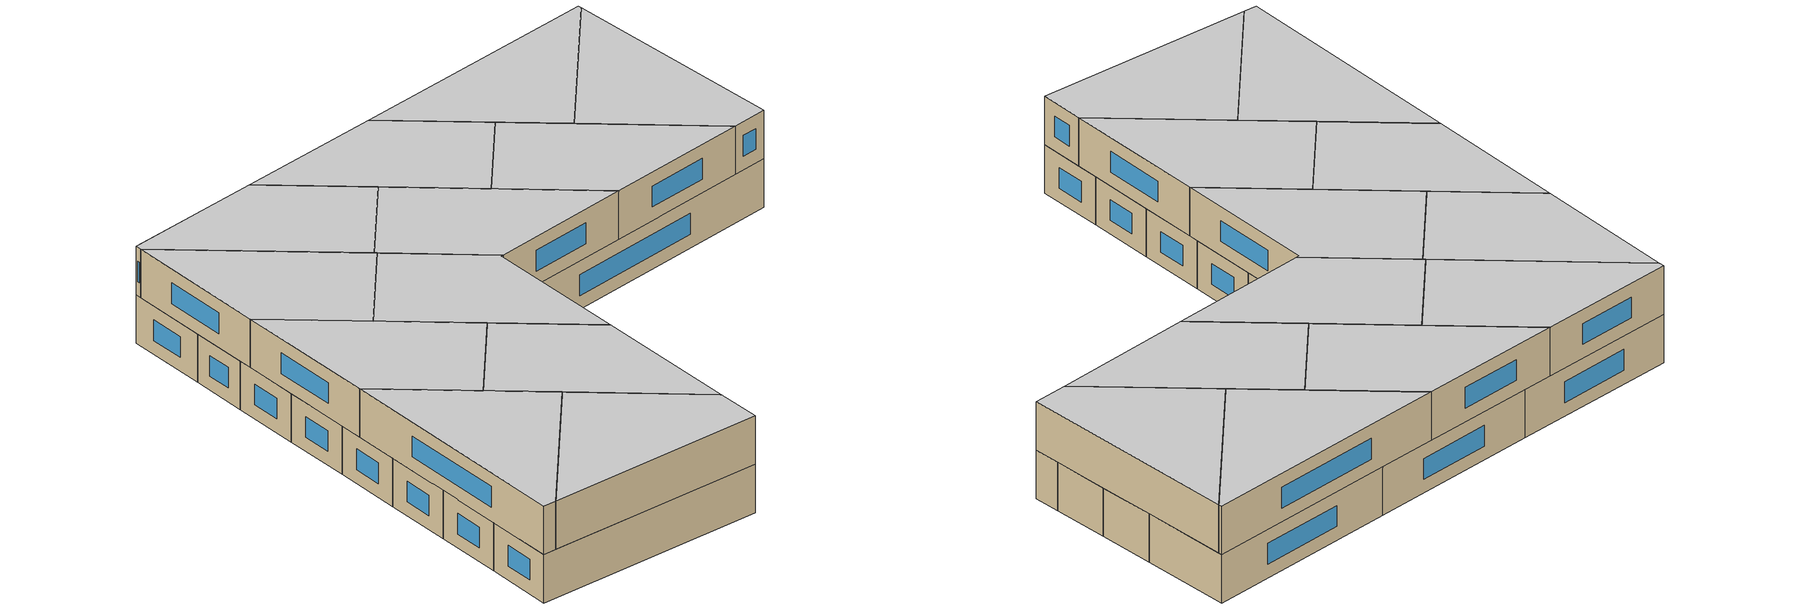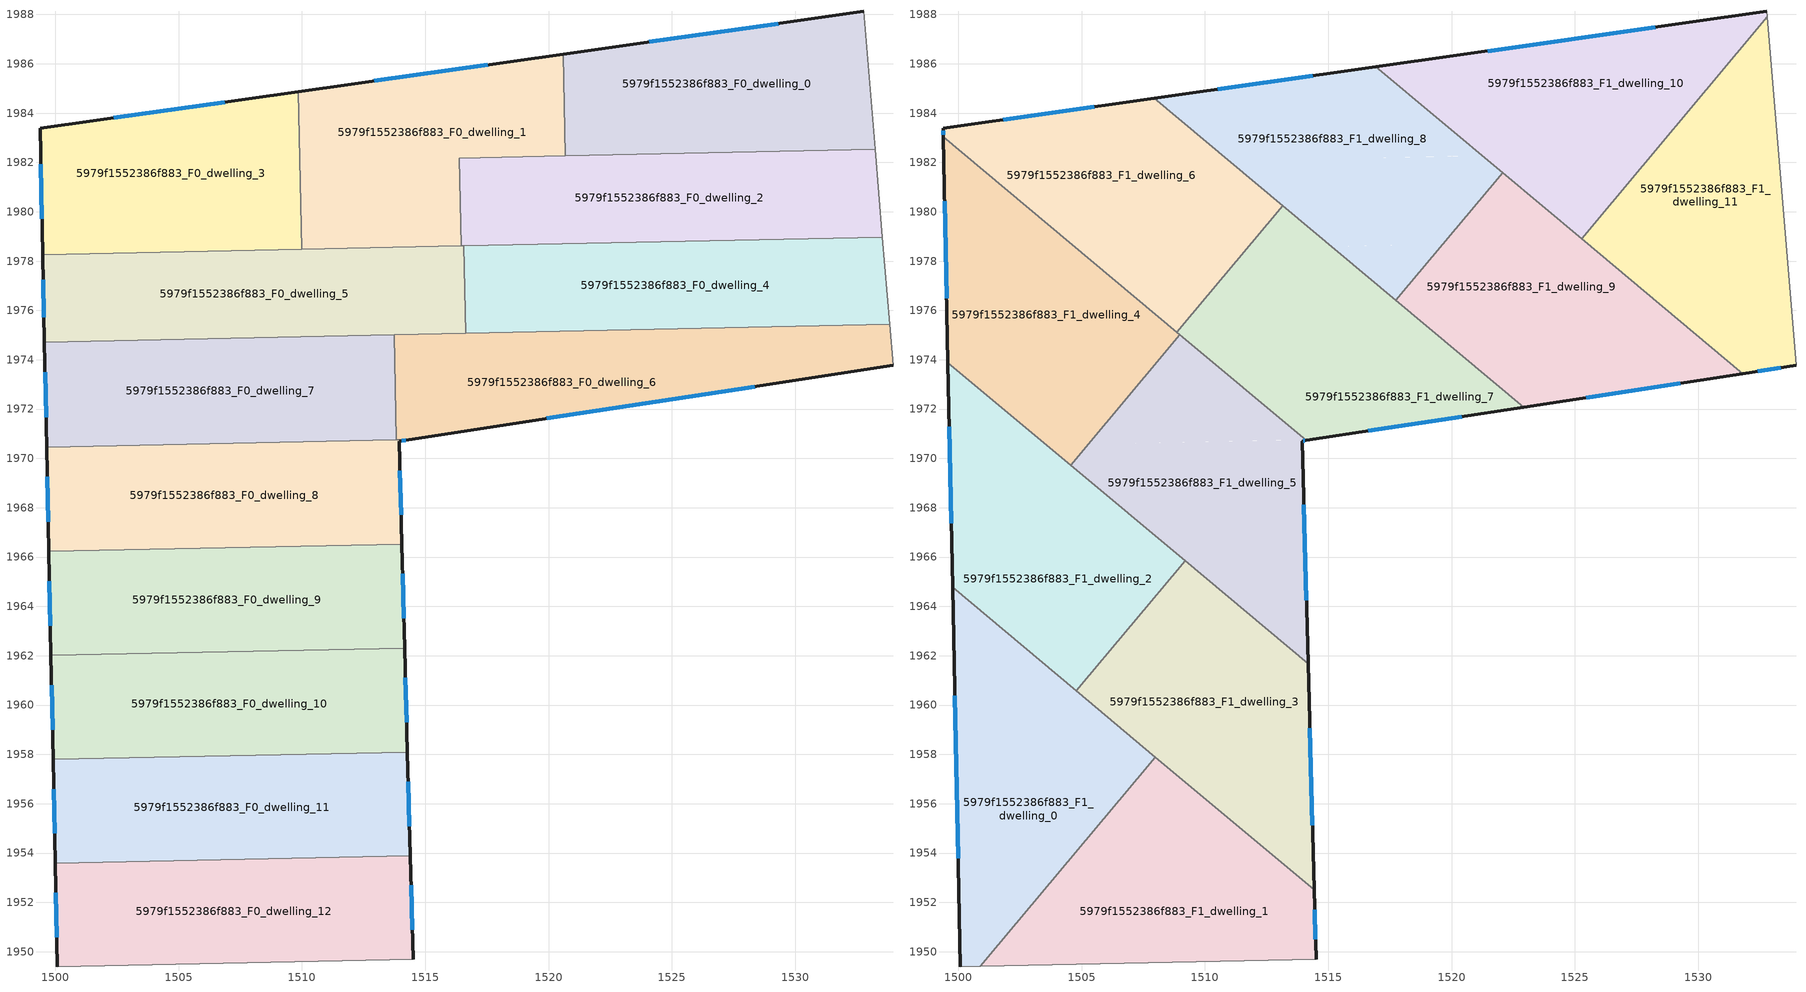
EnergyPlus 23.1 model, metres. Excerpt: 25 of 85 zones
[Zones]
5979f1552386f883_F0_dwelling_0
 floor ground (EU_floor_Construction): 1532.79,1988.12 1533.25,1982.53 1520.68,1982.26 1520.59,1986.39 z0
 wall outside (EU_wall_Construction): 1532.79,1988.12 1520.59,1986.39 z0:3
 wall to 5979f1552386f883_F0_dwelling_1 (EU_wall_Construction): 1520.59,1986.39 1520.68,1982.26 z0:3
 wall adiabatic (EU_wall_Construction): 1533.25,1982.53 1532.79,1988.12 z0:3
 wall to 5979f1552386f883_F0_dwelling_2 (EU_wall_Construction): 1520.68,1982.26 1533.25,1982.53 z0:3
 window (EU_Window_Construction): 1529.3,1987.63 1524.08,1986.89 z0.86:2.14
5979f1552386f883_F0_dwelling_1
 floor ground (EU_floor_Construction): 1520.59,1986.39 1520.68,1982.26 1516.38,1982.18 1516.46,1978.61 1509.99,1978.48 1509.86,1984.87 z0
 wall outside (EU_wall_Construction): 1520.59,1986.39 1509.86,1984.87 z0:3
 wall to 5979f1552386f883_F0_dwelling_2 (EU_wall_Construction): 1516.46,1978.61 1516.38,1982.18 1520.68,1982.26 z0:3
 wall to 5979f1552386f883_F0_dwelling_3 (EU_wall_Construction): 1509.86,1984.87 1509.99,1978.48 z0:3
 wall to 5979f1552386f883_F0_dwelling_5 (EU_wall_Construction): 1509.99,1978.48 1516.46,1978.61 z0:3
 window (EU_Window_Construction): 1517.53,1985.96 1512.93,1985.3 z0.86:2.14
5979f1552386f883_F0_dwelling_10
 floor ground (EU_floor_Construction): 1514.16,1962.31 1514.28,1958.1 1499.91,1957.8 1499.83,1962.01 z0
 wall outside (EU_wall_Construction): 1514.28,1958.1 1514.16,1962.31 / 1499.83,1962.01 1499.91,1957.8 z0:3
 wall to 5979f1552386f883_F0_dwelling_9 (EU_wall_Construction): 1514.16,1962.31 1499.83,1962.01 z0:3
 wall to 5979f1552386f883_F0_dwelling_11 (EU_wall_Construction): 1499.91,1957.8 1514.28,1958.1 z0:3
 window (EU_Window_Construction): 1514.25,1959.3 1514.2,1961.1 / 1499.85,1960.81 1499.89,1959 z0.86:2.14
5979f1552386f883_F0_dwelling_11
 floor ground (EU_floor_Construction): 1514.28,1958.1 1514.39,1953.89 1500,1953.59 1499.91,1957.8 z0
 wall outside (EU_wall_Construction): 1514.39,1953.89 1514.28,1958.1 / 1499.91,1957.8 1500,1953.59 z0:3
 wall to 5979f1552386f883_F0_dwelling_12 (EU_wall_Construction): 1500,1953.59 1514.39,1953.89 z0:3
 window (EU_Window_Construction): 1514.36,1955.09 1514.31,1956.9 / 1499.94,1956.6 1499.97,1954.79 z0.86:2.14
5979f1552386f883_F0_dwelling_12
 floor ground (EU_floor_Construction): 1514.39,1953.89 1514.5,1949.7 1500.09,1949.4 1500,1953.59 z0
 wall outside (EU_wall_Construction): 1514.5,1949.7 1514.39,1953.89 / 1500,1953.59 1500.09,1949.4 z0:3
 wall adiabatic (EU_wall_Construction): 1500.09,1949.4 1514.5,1949.7 z0:3
 window (EU_Window_Construction): 1514.47,1950.9 1514.42,1952.69 / 1500.02,1952.39 1500.06,1950.6 z0.86:2.14
5979f1552386f883_F0_dwelling_2
 floor ground (EU_floor_Construction): 1533.25,1982.53 1533.54,1978.97 1516.46,1978.61 1516.38,1982.18 z0
 wall adiabatic (EU_wall_Construction): 1533.54,1978.97 1533.25,1982.53 z0:3
 wall to 5979f1552386f883_F0_dwelling_4 (EU_wall_Construction): 1516.57,1978.62 1533.54,1978.97 z0:3
 wall to 5979f1552386f883_F0_dwelling_5 (EU_wall_Construction): 1516.46,1978.61 1516.57,1978.62 z0:3
5979f1552386f883_F0_dwelling_3
 floor ground (EU_floor_Construction): 1509.86,1984.87 1509.99,1978.48 1499.49,1978.26 1499.38,1983.38 z0
 wall outside (EU_wall_Construction): 1509.86,1984.87 1499.38,1983.38 1499.49,1978.26 z0:3
 wall to 5979f1552386f883_F0_dwelling_5 (EU_wall_Construction): 1499.49,1978.26 1509.99,1978.48 z0:3
 window (EU_Window_Construction): 1506.86,1984.44 1502.37,1983.81 / 1499.41,1981.92 1499.46,1979.72 z0.86:2.14
5979f1552386f883_F0_dwelling_4
 floor ground (EU_floor_Construction): 1533.54,1978.97 1533.83,1975.43 1516.64,1975.08 1516.57,1978.62 z0
 wall to 5979f1552386f883_F0_dwelling_5 (EU_wall_Construction): 1516.57,1978.62 1516.64,1975.08 z0:3
 wall adiabatic (EU_wall_Construction): 1533.83,1975.43 1533.54,1978.97 z0:3
 wall to 5979f1552386f883_F0_dwelling_6 (EU_wall_Construction): 1516.64,1975.08 1533.83,1975.43 z0:3
 ceiling adiabatic (EU_roof_Construction): 1533.83,1975.43 1533.54,1978.97 1525.39,1978.8 1529.52,1975.34 z3
5979f1552386f883_F0_dwelling_5
 floor ground (EU_floor_Construction): 1516.57,1978.62 1516.64,1975.08 1499.56,1974.72 1499.49,1978.26 z0
 wall outside (EU_wall_Construction): 1499.49,1978.26 1499.56,1974.72 z0:3
 wall to 5979f1552386f883_F0_dwelling_7 (EU_wall_Construction): 1499.56,1974.72 1513.73,1975.02 z0:3
 wall to 5979f1552386f883_F0_dwelling_6 (EU_wall_Construction): 1513.74,1975.01 1516.64,1975.08 z0:3
 window (EU_Window_Construction): 1499.51,1977.25 1499.54,1975.73 z0.86:2.14
5979f1552386f883_F0_dwelling_6
 floor ground (EU_floor_Construction): 1533.83,1975.43 1533.96,1973.77 1514.32,1970.76 1513.82,1970.75 1513.73,1975.01 z0
 wall outside (EU_wall_Construction): 1514.32,1970.76 1533.96,1973.77 z0:3
 wall to 5979f1552386f883_F0_dwelling_7 (EU_wall_Construction): 1513.73,1975.01 1513.82,1970.75 z0:3
 wall adiabatic (EU_wall_Construction): 1533.96,1973.77 1533.83,1975.43 z0:3
 wall to 5979f1552386f883_F0_dwelling_8 (EU_wall_Construction): 1513.82,1970.75 1514.32,1970.76 z0:3
 window (EU_Window_Construction): 1519.94,1971.62 1528.35,1972.91 z0.86:2.14
5979f1552386f883_F0_dwelling_7
 floor ground (EU_floor_Construction): 1513.73,1975.01 1513.82,1970.75 1499.65,1970.46 1499.56,1974.72 z0
 wall outside (EU_wall_Construction): 1499.56,1974.72 1499.65,1970.46 z0:3
 wall to 5979f1552386f883_F0_dwelling_8 (EU_wall_Construction): 1499.65,1970.46 1513.82,1970.75 z0:3
 window (EU_Window_Construction): 1499.59,1973.5 1499.62,1971.67 z0.86:2.14
5979f1552386f883_F0_dwelling_8
 floor ground (EU_floor_Construction): 1514.32,1970.76 1513.94,1970.7 1514.05,1966.53 1499.74,1966.23 1499.65,1970.46 z0
 wall outside (EU_wall_Construction): 1499.65,1970.46 1499.74,1966.23 / 1514.05,1966.53 1513.94,1970.7 1514.32,1970.76 z0:3
 wall to 5979f1552386f883_F0_dwelling_9 (EU_wall_Construction): 1499.74,1966.23 1514.05,1966.53 z0:3
 window (EU_Window_Construction): 1499.67,1969.25 1499.71,1967.44 / 1514.05,1970.72 1514.21,1970.74 / 1514.02,1967.72 1513.97,1969.51 z0.86:2.14
5979f1552386f883_F0_dwelling_9
 floor ground (EU_floor_Construction): 1514.05,1966.53 1514.16,1962.31 1499.83,1962.01 1499.74,1966.23 z0
 wall outside (EU_wall_Construction): 1514.16,1962.31 1514.05,1966.53 / 1499.74,1966.23 1499.83,1962.01 z0:3
 window (EU_Window_Construction): 1514.13,1963.51 1514.08,1965.32 / 1499.76,1965.02 1499.8,1963.22 z0.86:2.14
5979f1552386f883_F1_dwelling_0
 floor to 5979f1552386f883_F0_dwelling_11 (EU_floor_Construction): 1507.99,1957.89 1504.47,1953.69 1500,1953.59 1499.91,1957.8 1507.91,1957.96 z3
 floor to 5979f1552386f883_F0_dwelling_12 (EU_floor_Construction): 1504.47,1953.69 1500.9,1949.41 1500.09,1949.4 1500,1953.59 z3
 floor to 5979f1552386f883_F0_dwelling_10 (EU_floor_Construction): 1507.91,1957.96 1499.91,1957.8 1499.83,1962.01 1502.99,1962.08 z3
 floor to 5979f1552386f883_F0_dwelling_9 (EU_floor_Construction): 1502.99,1962.08 1499.83,1962.01 1499.77,1964.77 z3
 wall outside (EU_wall_Construction): 1499.77,1964.77 1500.09,1949.4 z3:6
 wall to 5979f1552386f883_F1_dwelling_1 (EU_wall_Construction): 1500.9,1949.41 1507.99,1957.89 z3:6
 wall adiabatic (EU_wall_Construction): 1500.09,1949.4 1500.9,1949.41 z3:6
 wall to 5979f1552386f883_F1_dwelling_2 (EU_wall_Construction): 1504.79,1960.58 1499.77,1964.77 z3:6
 wall to 5979f1552386f883_F1_dwelling_3 (EU_wall_Construction): 1507.99,1957.89 1504.79,1960.58 z3:6
 window (EU_Window_Construction): 1499.86,1960.38 1500,1953.79 z3.86:5.14
 ceiling to 5979f1552386f883_F2_dwelling_0 (EU_floor_Construction): 1500.9,1949.41 1507.99,1957.89 1499.77,1964.77 1500.09,1949.4 z6
5979f1552386f883_F1_dwelling_1
 floor to 5979f1552386f883_F0_dwelling_12 (EU_floor_Construction): 1514.43,1952.51 1514.5,1949.7 1500.9,1949.41 1504.47,1953.69 1512.81,1953.86 z3
 floor to 5979f1552386f883_F0_dwelling_11 (EU_floor_Construction): 1512.81,1953.86 1504.47,1953.69 1507.99,1957.89 z3
 wall outside (EU_wall_Construction): 1514.5,1949.7 1514.43,1952.51 z3:6
 wall adiabatic (EU_wall_Construction): 1500.9,1949.41 1514.5,1949.7 z3:6
 wall to 5979f1552386f883_F1_dwelling_3 (EU_wall_Construction): 1514.43,1952.51 1507.99,1957.89 z3:6
 window (EU_Window_Construction): 1514.48,1950.5 1514.45,1951.71 z3.86:5.14
 ceiling to 5979f1552386f883_F2_dwelling_1 (EU_floor_Construction): 1514.5,1949.7 1514.43,1952.51 1507.99,1957.89 1500.9,1949.41 z6
5979f1552386f883_F1_dwelling_10
 floor to 5979f1552386f883_F0_dwelling_0 (EU_floor_Construction): 1532.79,1988.12 1532.8,1987.91 1528.21,1982.42 1521.23,1982.28 1520.67,1982.75 1520.59,1986.39 z3
 floor to 5979f1552386f883_F0_dwelling_2 (EU_floor_Construction): 1528.21,1982.42 1525.27,1978.9 1521.23,1982.28 z3
 floor to 5979f1552386f883_F0_dwelling_1 (EU_floor_Construction): 1520.59,1986.39 1520.67,1982.75 1516.93,1985.87 z3
 wall outside (EU_wall_Construction): 1532.79,1988.12 1516.93,1985.87 z3:6
 wall to 5979f1552386f883_F1_dwelling_11 (EU_wall_Construction): 1525.27,1978.9 1532.8,1987.91 z3:6
 wall adiabatic (EU_wall_Construction): 1532.8,1987.91 1532.79,1988.12 z3:6
 wall to 5979f1552386f883_F1_dwelling_8 (EU_wall_Construction): 1516.93,1985.87 1522.06,1981.58 z3:6
 wall to 5979f1552386f883_F1_dwelling_9 (EU_wall_Construction): 1522.06,1981.58 1525.27,1978.9 z3:6
 window (EU_Window_Construction): 1528.26,1987.48 1521.46,1986.52 z3.86:5.14
 ceiling to 5979f1552386f883_F2_dwelling_10 (EU_floor_Construction): 1525.27,1978.9 1532.8,1987.91 1532.79,1988.12 1516.93,1985.87 z6
5979f1552386f883_F1_dwelling_11
 floor to 5979f1552386f883_F0_dwelling_2 (EU_floor_Construction): 1533.25,1982.53 1533.54,1978.97 1525.39,1978.8 1525.27,1978.9 1528.21,1982.42 z3
 floor to 5979f1552386f883_F0_dwelling_0 (EU_floor_Construction): 1532.8,1987.91 1533.25,1982.53 1528.21,1982.42 z3
 floor to 5979f1552386f883_F0_dwelling_6 (EU_floor_Construction): 1533.83,1975.43 1533.96,1973.77 1531.8,1973.44 1529.52,1975.34 z3
 floor adiabatic (EU_floor_Construction): 1533.54,1978.97 1533.83,1975.43 1529.52,1975.34 1525.39,1978.8 z3
 wall outside (EU_wall_Construction): 1531.8,1973.44 1533.96,1973.77 z3:6
 wall adiabatic (EU_wall_Construction): 1533.96,1973.77 1532.8,1987.91 z3:6
 wall to 5979f1552386f883_F1_dwelling_9 (EU_wall_Construction): 1525.27,1978.9 1531.8,1973.44 z3:6
 window (EU_Window_Construction): 1532.42,1973.53 1533.35,1973.67 z3.86:5.14
 ceiling to 5979f1552386f883_F2_dwelling_11 (EU_floor_Construction): 1533.96,1973.77 1532.8,1987.91 1525.27,1978.9 1531.8,1973.44 z6
5979f1552386f883_F1_dwelling_2
 floor to 5979f1552386f883_F0_dwelling_9 (EU_floor_Construction): 1509.19,1965.84 1506.09,1962.14 1502.99,1962.08 1499.77,1964.77 1499.74,1966.23 1508.51,1966.41 z3
 floor to 5979f1552386f883_F0_dwelling_8 (EU_floor_Construction): 1508.51,1966.41 1499.74,1966.23 1499.65,1970.46 1503.58,1970.54 z3
 floor to 5979f1552386f883_F0_dwelling_10 (EU_floor_Construction): 1506.09,1962.14 1504.79,1960.58 1502.99,1962.08 z3
 floor to 5979f1552386f883_F0_dwelling_7 (EU_floor_Construction): 1503.58,1970.54 1499.65,1970.46 1499.58,1973.89 z3
 wall outside (EU_wall_Construction): 1499.58,1973.89 1499.77,1964.77 z3:6
 wall to 5979f1552386f883_F1_dwelling_3 (EU_wall_Construction): 1504.78,1960.58 1509.19,1965.84 z3:6
 wall to 5979f1552386f883_F1_dwelling_4 (EU_wall_Construction): 1504.56,1969.72 1499.58,1973.89 z3:6
 wall to 5979f1552386f883_F1_dwelling_5 (EU_wall_Construction): 1509.19,1965.85 1504.56,1969.72 z3:6
 window (EU_Window_Construction): 1499.63,1971.28 1499.71,1967.38 z3.86:5.14
 ceiling to 5979f1552386f883_F2_dwelling_2 (EU_floor_Construction): 1504.78,1960.58 1509.19,1965.84 1499.58,1973.89 1499.77,1964.77 z6
5979f1552386f883_F1_dwelling_3
 floor to 5979f1552386f883_F0_dwelling_10 (EU_floor_Construction): 1514.18,1961.67 1514.28,1958.1 1507.91,1957.96 1504.78,1960.58 1506.09,1962.14 1513.44,1962.29 z3
 floor to 5979f1552386f883_F0_dwelling_12 (EU_floor_Construction): 1514.39,1953.89 1514.43,1952.51 1512.81,1953.86 z3
 floor to 5979f1552386f883_F0_dwelling_9 (EU_floor_Construction): 1513.44,1962.29 1506.09,1962.14 1509.19,1965.84 z3
 floor to 5979f1552386f883_F0_dwelling_11 (EU_floor_Construction): 1514.28,1958.1 1514.39,1953.89 1512.81,1953.86 1507.91,1957.96 z3
 wall outside (EU_wall_Construction): 1514.43,1952.51 1514.18,1961.67 z3:6
 wall to 5979f1552386f883_F1_dwelling_5 (EU_wall_Construction): 1514.18,1961.67 1509.19,1965.84 z3:6
 window (EU_Window_Construction): 1514.36,1955.13 1514.25,1959.05 z3.86:5.14
 ceiling to 5979f1552386f883_F2_dwelling_3 (EU_floor_Construction): 1514.43,1952.51 1514.18,1961.67 1509.19,1965.84 1504.78,1960.58 z6
5979f1552386f883_F1_dwelling_4
 floor to 5979f1552386f883_F0_dwelling_5 (EU_floor_Construction): 1508.98,1975.01 1508.9,1974.91 1499.56,1974.72 1499.49,1978.26 1504.96,1978.37 z3
 floor to 5979f1552386f883_F0_dwelling_7 (EU_floor_Construction): 1508.9,1974.91 1505.27,1970.57 1503.58,1970.54 1499.58,1973.89 1499.56,1974.72 z3
 floor to 5979f1552386f883_F0_dwelling_3 (EU_floor_Construction): 1504.96,1978.37 1499.49,1978.26 1499.39,1983.03 z3
 floor to 5979f1552386f883_F0_dwelling_8 (EU_floor_Construction): 1505.27,1970.57 1504.56,1969.72 1503.58,1970.54 z3
 wall outside (EU_wall_Construction): 1499.39,1983.03 1499.58,1973.89 z3:6
 wall to 5979f1552386f883_F1_dwelling_5 (EU_wall_Construction): 1504.56,1969.72 1508.98,1975.01 z3:6
 wall to 5979f1552386f883_F1_dwelling_6 (EU_wall_Construction): 1508.86,1975.11 1499.39,1983.03 z3:6
 wall to 5979f1552386f883_F1_dwelling_7 (EU_wall_Construction): 1508.98,1975.01 1508.86,1975.11 z3:6
 window (EU_Window_Construction): 1499.44,1980.42 1499.52,1976.5 z3.86:5.14
 ceiling to 5979f1552386f883_F2_dwelling_4 (EU_floor_Construction): 1504.56,1969.72 1508.98,1975.01 1499.39,1983.03 1499.58,1973.89 z6
5979f1552386f883_F1_dwelling_5
 floor to 5979f1552386f883_F0_dwelling_8 (EU_floor_Construction): 1514.1,1970.73 1513.94,1970.7 1514.05,1966.53 1508.51,1966.41 1504.56,1969.72 1505.27,1970.57 1514.07,1970.76 z3
 floor to 5979f1552386f883_F0_dwelling_9 (EU_floor_Construction): 1514.05,1966.53 1514.16,1962.31 1513.44,1962.29 1508.51,1966.41 z3
 floor to 5979f1552386f883_F0_dwelling_6 (EU_floor_Construction): 1514.07,1970.76 1513.82,1970.75 1513.82,1970.96 z3
 floor to 5979f1552386f883_F0_dwelling_7 (EU_floor_Construction): 1513.82,1970.96 1513.82,1970.75 1505.27,1970.57 1508.9,1974.91 1509.09,1974.92 z3
 floor to 5979f1552386f883_F0_dwelling_10 (EU_floor_Construction): 1514.16,1962.31 1514.18,1961.67 1513.44,1962.29 z3
 wall outside (EU_wall_Construction): 1514.18,1961.67 1513.94,1970.7 1514.1,1970.73 z3:6
 wall to 5979f1552386f883_F1_dwelling_7 (EU_wall_Construction): 1514.1,1970.73 1508.98,1975.01 z3:6
 window (EU_Window_Construction): 1513.99,1970.71 1514.06,1970.72 / 1514.11,1964.25 1514.01,1968.12 z3.86:5.14
 ceiling to 5979f1552386f883_F2_dwelling_5 (EU_floor_Construction): 1514.18,1961.67 1513.94,1970.7 1514.1,1970.73 1508.98,1975.01 1504.56,1969.72 z6
5979f1552386f883_F1_dwelling_6
 floor to 5979f1552386f883_F0_dwelling_3 (EU_floor_Construction): 1509.9,1982.97 1509.99,1978.48 1504.96,1978.37 1499.39,1983.03 1499.38,1983.38 1507.96,1984.6 z3
 floor to 5979f1552386f883_F0_dwelling_1 (EU_floor_Construction): 1513.15,1980.25 1511.7,1978.51 1509.99,1978.48 1509.9,1982.97 z3
 floor to 5979f1552386f883_F0_dwelling_5 (EU_floor_Construction): 1511.7,1978.51 1508.86,1975.11 1504.96,1978.37 z3
 wall outside (EU_wall_Construction): 1507.96,1984.6 1499.38,1983.38 1499.39,1983.03 z3:6
 wall to 5979f1552386f883_F1_dwelling_7 (EU_wall_Construction): 1508.86,1975.11 1513.16,1980.25 z3:6
 wall to 5979f1552386f883_F1_dwelling_8 (EU_wall_Construction): 1513.16,1980.25 1507.96,1984.6 z3:6
 window (EU_Window_Construction): 1499.38,1983.28 1499.39,1983.13 / 1505.51,1984.25 1501.83,1983.73 z3.86:5.14
 ceiling to 5979f1552386f883_F2_dwelling_6 (EU_floor_Construction): 1508.86,1975.11 1513.16,1980.25 1507.96,1984.6 1499.38,1983.38 1499.39,1983.03 z6
5979f1552386f883_F1_dwelling_7
 floor to 5979f1552386f883_F0_dwelling_6 (EU_floor_Construction): 1522.92,1972.08 1514.32,1970.76 1514.07,1970.76 1513.82,1970.96 1513.73,1975.01 1519.27,1975.13 z3
 floor to 5979f1552386f883_F0_dwelling_5 (EU_floor_Construction): 1516.59,1977.37 1516.64,1975.08 1509.09,1974.92 1508.86,1975.11 1511.7,1978.51 1515.14,1978.59 z3
 floor to 5979f1552386f883_F0_dwelling_1 (EU_floor_Construction): 1515.14,1978.59 1511.7,1978.51 1513.15,1980.25 z3
 floor to 5979f1552386f883_F0_dwelling_4 (EU_floor_Construction): 1519.27,1975.13 1516.64,1975.08 1516.59,1977.37 z3
 floor to 5979f1552386f883_F0_dwelling_7 (EU_floor_Construction): 1513.73,1975.01 1513.82,1970.96 1509.09,1974.92 z3
 wall outside (EU_wall_Construction): 1514.1,1970.73 1522.92,1972.08 z3:6
 wall to 5979f1552386f883_F1_dwelling_9 (EU_wall_Construction): 1522.92,1972.08 1517.74,1976.41 z3:6
 wall to 5979f1552386f883_F1_dwelling_8 (EU_wall_Construction): 1517.74,1976.41 1513.15,1980.25 z3:6
 window (EU_Window_Construction): 1516.62,1971.11 1520.4,1971.69 z3.86:5.14
 ceiling to 5979f1552386f883_F2_dwelling_7 (EU_floor_Construction): 1522.92,1972.08 1513.16,1980.25 1508.86,1975.11 1514.1,1970.73 z6
5979f1552386f883_F1_dwelling_8
 floor to 5979f1552386f883_F0_dwelling_1 (EU_floor_Construction): 1520.67,1982.75 1520.68,1982.26 1516.38,1982.18 1516.46,1978.61 1515.14,1978.59 1509.9,1982.97 1509.86,1984.87 1516.93,1985.87 z3
 floor to 5979f1552386f883_F0_dwelling_0 (EU_floor_Construction): 1521.23,1982.28 1520.68,1982.26 1520.67,1982.75 z3
 floor to 5979f1552386f883_F0_dwelling_2 (EU_floor_Construction): 1522.06,1981.58 1519.64,1978.68 1516.46,1978.61 1516.38,1982.18 1521.23,1982.28 z3
 floor to 5979f1552386f883_F0_dwelling_4 (EU_floor_Construction): 1519.64,1978.68 1517.74,1976.41 1516.59,1977.37 1516.57,1978.62 z3
 floor to 5979f1552386f883_F0_dwelling_5 (EU_floor_Construction): 1516.57,1978.62 1516.59,1977.37 1515.14,1978.59 z3
 floor to 5979f1552386f883_F0_dwelling_3 (EU_floor_Construction): 1509.86,1984.87 1509.9,1982.97 1507.96,1984.6 z3
 wall outside (EU_wall_Construction): 1516.93,1985.87 1507.96,1984.6 z3:6
 wall to 5979f1552386f883_F1_dwelling_9 (EU_wall_Construction): 1517.74,1976.41 1522.07,1981.58 z3:6
 window (EU_Window_Construction): 1514.37,1985.51 1510.52,1984.96 z3.86:5.14
 ceiling to 5979f1552386f883_F2_dwelling_8 (EU_floor_Construction): 1517.74,1976.41 1522.07,1981.58 1516.93,1985.87 1507.96,1984.6 z6
5979f1552386f883_F1_dwelling_9
 floor to 5979f1552386f883_F0_dwelling_4 (EU_floor_Construction): 1529.52,1975.34 1519.27,1975.13 1517.74,1976.41 1519.64,1978.68 1525.39,1978.8 z3
 floor to 5979f1552386f883_F0_dwelling_6 (EU_floor_Construction): 1531.8,1973.44 1522.92,1972.08 1519.27,1975.13 1529.52,1975.34 z3
 floor to 5979f1552386f883_F0_dwelling_2 (EU_floor_Construction): 1525.39,1978.8 1519.64,1978.68 1522.06,1981.58 z3
 wall outside (EU_wall_Construction): 1522.92,1972.08 1531.8,1973.44 z3:6
 window (EU_Window_Construction): 1525.46,1972.47 1529.26,1973.05 z3.86:5.14
 ceiling to 5979f1552386f883_F2_dwelling_9 (EU_floor_Construction): 1531.8,1973.44 1522.07,1981.58 1517.74,1976.41 1522.92,1972.08 z6
[Building]
EU S2 Campaign: North Axis=0; Terrain=City; Solar Distribution=FullExterior
[Site:Location]
Helsinki-Vantaa.AP: Latitude=60.317; Longitude=24.963; Time Zone=2; Elevation=54.6
[SizingPeriod:WeatherFileDays]
AnnualSizingPeriod: Begin Month=1; Begin Day of Month=1; End Month=12; End Day of Month=31; Day of Week for Start Day=Monday; Use Weather File Daylight Saving Period=No; Use Weather File Rain and Snow Indicators=No
[MATERIAL]
EU_InternalMass_Material: Roughness=MediumRough; Thickness=0.1; Conductivity=1; Density=1800; Specific Heat=900; Thermal Absorptance=0.9; Solar Absorptance=0.7; Visible Absorptance=0.7
[MATERIAL:NOMASS] Roughness=MediumRough; Thermal Absorptance=0.9; Solar Absorptance=0.7; Visible Absorptance=0.7
Name | Thermal Resistance
EU_wall_NoMass | 1.10183
EU_roof_NoMass; EU_floor_NoMass | 1.70606
[WINDOWMATERIAL:SIMPLEGLAZINGSYSTEM]
EU_Window_SimpleGlazing: UFactor=3.11035; Solar Heat Gain Coefficient=0.8; Visible Transmittance=0.8
[CONSTRUCTION]
EU_wall_Construction: EU_wall_NoMass
EU_roof_Construction: EU_roof_NoMass
EU_floor_Construction: EU_floor_NoMass
EU_Window_Construction: EU_Window_SimpleGlazing
EU_InternalMass_Construction: EU_InternalMass_Material
[ZONE] Type=1; Multiplier=1; Ceiling Height=autocalculate; Floor Area=autocalculate; Part of Total Floor Area=Yes
Name | Volume
5979f1552386f883_F0_dwelling_0; 5979f1552386f883_F0_dwelling_8 | 181.452
5979f1552386f883_F1_dwelling_0; 5979f1552386f883_F1_dwelling_10 | 196.559
5979f1552386f883_F0_dwelling_1 | 181.434
5979f1552386f883_F1_dwelling_1 | 196.585
5979f1552386f883_F0_dwelling_10 | 181.433
5979f1552386f883_F0_dwelling_11 | 181.454
5979f1552386f883_F1_dwelling_11 | 196.534
5979f1552386f883_F0_dwelling_12 | 181.451
5979f1552386f883_F0_dwelling_2 | 181.419
5979f1552386f883_F1_dwelling_2 | 196.565
5979f1552386f883_F0_dwelling_3 | 181.436
5979f1552386f883_F1_dwelling_3; 5979f1552386f883_F1_dwelling_9 | 196.572
5979f1552386f883_F0_dwelling_4 | 181.456
5979f1552386f883_F1_dwelling_4 | 196.539
5979f1552386f883_F0_dwelling_5 | 181.463
5979f1552386f883_F1_dwelling_5 | 196.563
5979f1552386f883_F0_dwelling_6 | 181.448
5979f1552386f883_F1_dwelling_6 | 196.592
5979f1552386f883_F0_dwelling_7 | 181.405
5979f1552386f883_F1_dwelling_7; 5979f1552386f883_F1_dwelling_8 | 196.581
5979f1552386f883_F0_dwelling_9 | 181.426
[INTERNALMASS] Construction=EU_InternalMass_Construction
Name | Zone or ZoneList | Surface Area
5979f1552386f883_F0_dwelling_0_EU_InternalMass | 5979f1552386f883_F0_dwelling_0 | 60.4845
5979f1552386f883_F0_dwelling_1_EU_InternalMass | 5979f1552386f883_F0_dwelling_1 | 60.478
5979f1552386f883_F0_dwelling_2_EU_InternalMass | 5979f1552386f883_F0_dwelling_2 | 60.4724
5979f1552386f883_F0_dwelling_3_EU_InternalMass | 5979f1552386f883_F0_dwelling_3 | 60.4784
5979f1552386f883_F0_dwelling_4_EU_InternalMass | 5979f1552386f883_F0_dwelling_4 | 60.4847
5979f1552386f883_F0_dwelling_5_EU_InternalMass | 5979f1552386f883_F0_dwelling_5 | 60.4886
5979f1552386f883_F0_dwelling_6_EU_InternalMass | 5979f1552386f883_F0_dwelling_6 | 60.4836
5979f1552386f883_F0_dwelling_7_EU_InternalMass | 5979f1552386f883_F0_dwelling_7 | 60.468
5979f1552386f883_F0_dwelling_8_EU_InternalMass | 5979f1552386f883_F0_dwelling_8 | 60.4841
5979f1552386f883_F0_dwelling_9_EU_InternalMass | 5979f1552386f883_F0_dwelling_9 | 60.4757
5979f1552386f883_F0_dwelling_10_EU_InternalMass | 5979f1552386f883_F0_dwelling_10 | 60.4775
5979f1552386f883_F0_dwelling_11_EU_InternalMass | 5979f1552386f883_F0_dwelling_11 | 60.4845
5979f1552386f883_F0_dwelling_12_EU_InternalMass | 5979f1552386f883_F0_dwelling_12 | 60.4836
5979f1552386f883_F1_dwelling_0_EU_InternalMass | 5979f1552386f883_F1_dwelling_0 | 65.52
5979f1552386f883_F1_dwelling_1_EU_InternalMass | 5979f1552386f883_F1_dwelling_1 | 65.5283
5979f1552386f883_F1_dwelling_2_EU_InternalMass | 5979f1552386f883_F1_dwelling_2 | 65.5216
5979f1552386f883_F1_dwelling_3_EU_InternalMass | 5979f1552386f883_F1_dwelling_3 | 65.5238
5979f1552386f883_F1_dwelling_4_EU_InternalMass | 5979f1552386f883_F1_dwelling_4 | 65.5132
5979f1552386f883_F1_dwelling_5_EU_InternalMass | 5979f1552386f883_F1_dwelling_5 | 65.5209
5979f1552386f883_F1_dwelling_6_EU_InternalMass | 5979f1552386f883_F1_dwelling_6 | 65.5305
5979f1552386f883_F1_dwelling_7_EU_InternalMass | 5979f1552386f883_F1_dwelling_7 | 65.5269
5979f1552386f883_F1_dwelling_8_EU_InternalMass | 5979f1552386f883_F1_dwelling_8 | 65.527
5979f1552386f883_F1_dwelling_9_EU_InternalMass | 5979f1552386f883_F1_dwelling_9 | 65.524
5979f1552386f883_F1_dwelling_10_EU_InternalMass | 5979f1552386f883_F1_dwelling_10 | 65.5197
5979f1552386f883_F1_dwelling_11_EU_InternalMass | 5979f1552386f883_F1_dwelling_11 | 65.5115
[OTHEREQUIPMENT] Fuel Type=Electricity; Design Level Calculation Method=Watts/Area; Power per Zone Floor Area=1; Fraction Latent=0; Fraction Radiant=0; Fraction Lost=0; Carbon Dioxide Generation Rate=0; EndUse Subcategory=EU_Step8_InternalGains
Name | Zone or ZoneList or Space or SpaceList | Schedule
EU_Step8_InternalGain_5979f1552386f883_F0_dwelling_0_f000 | 5979f1552386f883_F0_dwelling_0 | EU_Step8_GainSchedule_5979f1552386f883_F0_dwelling_0_f000
EU_Step8_InternalGain_5979f1552386f883_F0_dwelling_1_f000 | 5979f1552386f883_F0_dwelling_1 | EU_Step8_GainSchedule_5979f1552386f883_F0_dwelling_1_f000
EU_Step8_InternalGain_5979f1552386f883_F0_dwelling_2_f000 | 5979f1552386f883_F0_dwelling_2 | EU_Step8_GainSchedule_5979f1552386f883_F0_dwelling_2_f000
EU_Step8_InternalGain_5979f1552386f883_F0_dwelling_3_f000 | 5979f1552386f883_F0_dwelling_3 | EU_Step8_GainSchedule_5979f1552386f883_F0_dwelling_3_f000
EU_Step8_InternalGain_5979f1552386f883_F0_dwelling_4_f000 | 5979f1552386f883_F0_dwelling_4 | EU_Step8_GainSchedule_5979f1552386f883_F0_dwelling_4_f000
EU_Step8_InternalGain_5979f1552386f883_F0_dwelling_5_f000 | 5979f1552386f883_F0_dwelling_5 | EU_Step8_GainSchedule_5979f1552386f883_F0_dwelling_5_f000
EU_Step8_InternalGain_5979f1552386f883_F0_dwelling_6_f000 | 5979f1552386f883_F0_dwelling_6 | EU_Step8_GainSchedule_5979f1552386f883_F0_dwelling_6_f000
EU_Step8_InternalGain_5979f1552386f883_F0_dwelling_7_f000 | 5979f1552386f883_F0_dwelling_7 | EU_Step8_GainSchedule_5979f1552386f883_F0_dwelling_7_f000
EU_Step8_InternalGain_5979f1552386f883_F0_dwelling_8_f000 | 5979f1552386f883_F0_dwelling_8 | EU_Step8_GainSchedule_5979f1552386f883_F0_dwelling_8_f000
EU_Step8_InternalGain_5979f1552386f883_F0_dwelling_9_f000 | 5979f1552386f883_F0_dwelling_9 | EU_Step8_GainSchedule_5979f1552386f883_F0_dwelling_9_f000
EU_Step8_InternalGain_5979f1552386f883_F0_dwelling_10_f000 | 5979f1552386f883_F0_dwelling_10 | EU_Step8_GainSchedule_5979f1552386f883_F0_dwelling_10_f000
EU_Step8_InternalGain_5979f1552386f883_F0_dwelling_11_f000 | 5979f1552386f883_F0_dwelling_11 | EU_Step8_GainSchedule_5979f1552386f883_F0_dwelling_11_f000
EU_Step8_InternalGain_5979f1552386f883_F0_dwelling_12_f000 | 5979f1552386f883_F0_dwelling_12 | EU_Step8_GainSchedule_5979f1552386f883_F0_dwelling_12_f000
EU_Step8_InternalGain_5979f1552386f883_F1_dwelling_0_f000 | 5979f1552386f883_F1_dwelling_0 | EU_Step8_GainSchedule_5979f1552386f883_F1_dwelling_0_f000
EU_Step8_InternalGain_5979f1552386f883_F1_dwelling_1_f000 | 5979f1552386f883_F1_dwelling_1 | EU_Step8_GainSchedule_5979f1552386f883_F1_dwelling_1_f000
EU_Step8_InternalGain_5979f1552386f883_F1_dwelling_2_f000 | 5979f1552386f883_F1_dwelling_2 | EU_Step8_GainSchedule_5979f1552386f883_F1_dwelling_2_f000
EU_Step8_InternalGain_5979f1552386f883_F1_dwelling_3_f000 | 5979f1552386f883_F1_dwelling_3 | EU_Step8_GainSchedule_5979f1552386f883_F1_dwelling_3_f000
EU_Step8_InternalGain_5979f1552386f883_F1_dwelling_4_f000 | 5979f1552386f883_F1_dwelling_4 | EU_Step8_GainSchedule_5979f1552386f883_F1_dwelling_4_f000
EU_Step8_InternalGain_5979f1552386f883_F1_dwelling_5_f000 | 5979f1552386f883_F1_dwelling_5 | EU_Step8_GainSchedule_5979f1552386f883_F1_dwelling_5_f000
EU_Step8_InternalGain_5979f1552386f883_F1_dwelling_6_f000 | 5979f1552386f883_F1_dwelling_6 | EU_Step8_GainSchedule_5979f1552386f883_F1_dwelling_6_f000
EU_Step8_InternalGain_5979f1552386f883_F1_dwelling_7_f000 | 5979f1552386f883_F1_dwelling_7 | EU_Step8_GainSchedule_5979f1552386f883_F1_dwelling_7_f000
EU_Step8_InternalGain_5979f1552386f883_F1_dwelling_8_f000 | 5979f1552386f883_F1_dwelling_8 | EU_Step8_GainSchedule_5979f1552386f883_F1_dwelling_8_f000
EU_Step8_InternalGain_5979f1552386f883_F1_dwelling_9_f000 | 5979f1552386f883_F1_dwelling_9 | EU_Step8_GainSchedule_5979f1552386f883_F1_dwelling_9_f000
EU_Step8_InternalGain_5979f1552386f883_F1_dwelling_10_f000 | 5979f1552386f883_F1_dwelling_10 | EU_Step8_GainSchedule_5979f1552386f883_F1_dwelling_10_f000
EU_Step8_InternalGain_5979f1552386f883_F1_dwelling_11_f000 | 5979f1552386f883_F1_dwelling_11 | EU_Step8_GainSchedule_5979f1552386f883_F1_dwelling_11_f000
[ZONEVENTILATION:DESIGNFLOWRATE] Schedule=EU_AlwaysOn; Design Flow Rate Calculation Method=AirChanges/Hour; Air Changes per Hour=0.756316; Ventilation Type=Natural; Fan Pressure Rise=0; Fan Total Efficiency=1; Constant Term Coefficient=1; Temperature Term Coefficient=0; Velocity Term Coefficient=0; Velocity Squared Term Coefficient=0; Minimum Indoor Temperature=-100; Maximum Indoor Temperature=100; Delta Temperature=-100; Minimum Outdoor Temperature=-100; Maximum Outdoor Temperature=100; Maximum Wind Speed=40
Name | Zone or ZoneList or Space or SpaceList
EU_ConstantAir_5979f1552386f883_F0_dwelling_0 | 5979f1552386f883_F0_dwelling_0
EU_ConstantAir_5979f1552386f883_F0_dwelling_1 | 5979f1552386f883_F0_dwelling_1
EU_ConstantAir_5979f1552386f883_F0_dwelling_2 | 5979f1552386f883_F0_dwelling_2
EU_ConstantAir_5979f1552386f883_F0_dwelling_3 | 5979f1552386f883_F0_dwelling_3
EU_ConstantAir_5979f1552386f883_F0_dwelling_4 | 5979f1552386f883_F0_dwelling_4
EU_ConstantAir_5979f1552386f883_F0_dwelling_5 | 5979f1552386f883_F0_dwelling_5
EU_ConstantAir_5979f1552386f883_F0_dwelling_6 | 5979f1552386f883_F0_dwelling_6
EU_ConstantAir_5979f1552386f883_F0_dwelling_7 | 5979f1552386f883_F0_dwelling_7
EU_ConstantAir_5979f1552386f883_F0_dwelling_8 | 5979f1552386f883_F0_dwelling_8
EU_ConstantAir_5979f1552386f883_F0_dwelling_9 | 5979f1552386f883_F0_dwelling_9
EU_ConstantAir_5979f1552386f883_F0_dwelling_10 | 5979f1552386f883_F0_dwelling_10
EU_ConstantAir_5979f1552386f883_F0_dwelling_11 | 5979f1552386f883_F0_dwelling_11
EU_ConstantAir_5979f1552386f883_F0_dwelling_12 | 5979f1552386f883_F0_dwelling_12
EU_ConstantAir_5979f1552386f883_F1_dwelling_0 | 5979f1552386f883_F1_dwelling_0
EU_ConstantAir_5979f1552386f883_F1_dwelling_1 | 5979f1552386f883_F1_dwelling_1
EU_ConstantAir_5979f1552386f883_F1_dwelling_2 | 5979f1552386f883_F1_dwelling_2
EU_ConstantAir_5979f1552386f883_F1_dwelling_3 | 5979f1552386f883_F1_dwelling_3
EU_ConstantAir_5979f1552386f883_F1_dwelling_4 | 5979f1552386f883_F1_dwelling_4
EU_ConstantAir_5979f1552386f883_F1_dwelling_5 | 5979f1552386f883_F1_dwelling_5
EU_ConstantAir_5979f1552386f883_F1_dwelling_6 | 5979f1552386f883_F1_dwelling_6
EU_ConstantAir_5979f1552386f883_F1_dwelling_7 | 5979f1552386f883_F1_dwelling_7
EU_ConstantAir_5979f1552386f883_F1_dwelling_8 | 5979f1552386f883_F1_dwelling_8
EU_ConstantAir_5979f1552386f883_F1_dwelling_9 | 5979f1552386f883_F1_dwelling_9
EU_ConstantAir_5979f1552386f883_F1_dwelling_10 | 5979f1552386f883_F1_dwelling_10
EU_ConstantAir_5979f1552386f883_F1_dwelling_11 | 5979f1552386f883_F1_dwelling_11
[HVACTEMPLATE:THERMOSTAT] Constant Heating Setpoint=20; Constant Cooling Setpoint=50
EU_HeatOnly_5979f1552386f883_F0_dwelling_0; EU_HeatOnly_5979f1552386f883_F0_dwelling_1; EU_HeatOnly_5979f1552386f883_F0_dwelling_2; EU_HeatOnly_5979f1552386f883_F0_dwelling_3; EU_HeatOnly_5979f1552386f883_F0_dwelling_4; EU_HeatOnly_5979f1552386f883_F0_dwelling_5; EU_HeatOnly_5979f1552386f883_F0_dwelling_6; EU_HeatOnly_5979f1552386f883_F0_dwelling_7; EU_HeatOnly_5979f1552386f883_F0_dwelling_8; EU_HeatOnly_5979f1552386f883_F0_dwelling_9; EU_HeatOnly_5979f1552386f883_F0_dwelling_10; EU_HeatOnly_5979f1552386f883_F0_dwelling_11; EU_HeatOnly_5979f1552386f883_F0_dwelling_12; EU_HeatOnly_5979f1552386f883_F1_dwelling_0; EU_HeatOnly_5979f1552386f883_F1_dwelling_1; EU_HeatOnly_5979f1552386f883_F1_dwelling_2; EU_HeatOnly_5979f1552386f883_F1_dwelling_3; EU_HeatOnly_5979f1552386f883_F1_dwelling_4; EU_HeatOnly_5979f1552386f883_F1_dwelling_5; EU_HeatOnly_5979f1552386f883_F1_dwelling_6; EU_HeatOnly_5979f1552386f883_F1_dwelling_7; EU_HeatOnly_5979f1552386f883_F1_dwelling_8; EU_HeatOnly_5979f1552386f883_F1_dwelling_9; EU_HeatOnly_5979f1552386f883_F1_dwelling_10; EU_HeatOnly_5979f1552386f883_F1_dwelling_11; EU_HeatOnly_5979f1552386f883_F2_dwelling_0; EU_HeatOnly_5979f1552386f883_F2_dwelling_1; EU_HeatOnly_5979f1552386f883_F2_dwelling_2; EU_HeatOnly_5979f1552386f883_F2_dwelling_3; EU_HeatOnly_5979f1552386f883_F2_dwelling_4; EU_HeatOnly_5979f1552386f883_F2_dwelling_5; EU_HeatOnly_5979f1552386f883_F2_dwelling_6; EU_HeatOnly_5979f1552386f883_F2_dwelling_7; EU_HeatOnly_5979f1552386f883_F2_dwelling_8; EU_HeatOnly_5979f1552386f883_F2_dwelling_9; EU_HeatOnly_5979f1552386f883_F2_dwelling_10; EU_HeatOnly_5979f1552386f883_F2_dwelling_11; EU_HeatOnly_5979f1552386f883_F3_dwelling_0; EU_HeatOnly_5979f1552386f883_F3_dwelling_1; EU_HeatOnly_5979f1552386f883_F3_dwelling_2; EU_HeatOnly_5979f1552386f883_F3_dwelling_3; EU_HeatOnly_5979f1552386f883_F3_dwelling_4; EU_HeatOnly_5979f1552386f883_F3_dwelling_5; EU_HeatOnly_5979f1552386f883_F3_dwelling_6; EU_HeatOnly_5979f1552386f883_F3_dwelling_7; EU_HeatOnly_5979f1552386f883_F3_dwelling_8; EU_HeatOnly_5979f1552386f883_F3_dwelling_9; EU_HeatOnly_5979f1552386f883_F3_dwelling_10; EU_HeatOnly_5979f1552386f883_F3_dwelling_11; EU_HeatOnly_5979f1552386f883_F4_dwelling_0; EU_HeatOnly_5979f1552386f883_F4_dwelling_1; EU_HeatOnly_5979f1552386f883_F4_dwelling_2; EU_HeatOnly_5979f1552386f883_F4_dwelling_3; EU_HeatOnly_5979f1552386f883_F4_dwelling_4; EU_HeatOnly_5979f1552386f883_F4_dwelling_5; EU_HeatOnly_5979f1552386f883_F4_dwelling_6; EU_HeatOnly_5979f1552386f883_F4_dwelling_7; EU_HeatOnly_5979f1552386f883_F4_dwelling_8; EU_HeatOnly_5979f1552386f883_F4_dwelling_9; EU_HeatOnly_5979f1552386f883_F4_dwelling_10; EU_HeatOnly_5979f1552386f883_F4_dwelling_11; EU_HeatOnly_5979f1552386f883_F5_dwelling_0; EU_HeatOnly_5979f1552386f883_F5_dwelling_1; EU_HeatOnly_5979f1552386f883_F5_dwelling_2; EU_HeatOnly_5979f1552386f883_F5_dwelling_3; EU_HeatOnly_5979f1552386f883_F5_dwelling_4; EU_HeatOnly_5979f1552386f883_F5_dwelling_5; EU_HeatOnly_5979f1552386f883_F5_dwelling_6; EU_HeatOnly_5979f1552386f883_F5_dwelling_7; EU_HeatOnly_5979f1552386f883_F5_dwelling_8; EU_HeatOnly_5979f1552386f883_F5_dwelling_9; EU_HeatOnly_5979f1552386f883_F5_dwelling_10; EU_HeatOnly_5979f1552386f883_F5_dwelling_11; EU_HeatOnly_5979f1552386f883_F6_dwelling_0; EU_HeatOnly_5979f1552386f883_F6_dwelling_1; EU_HeatOnly_5979f1552386f883_F6_dwelling_2; EU_HeatOnly_5979f1552386f883_F6_dwelling_3; EU_HeatOnly_5979f1552386f883_F6_dwelling_4; EU_HeatOnly_5979f1552386f883_F6_dwelling_5; EU_HeatOnly_5979f1552386f883_F6_dwelling_6; EU_HeatOnly_5979f1552386f883_F6_dwelling_7; EU_HeatOnly_5979f1552386f883_F6_dwelling_8; EU_HeatOnly_5979f1552386f883_F6_dwelling_9; EU_HeatOnly_5979f1552386f883_F6_dwelling_10; EU_HeatOnly_5979f1552386f883_F6_dwelling_11
[HVACTEMPLATE:ZONE:IDEALLOADSAIRSYSTEM] System Availability Schedule=EU_AlwaysOn; Maximum Heating Supply Air Temperature=50; Minimum Cooling Supply Air Temperature=13; Maximum Heating Supply Air Humidity Ratio=0.0156; Minimum Cooling Supply Air Humidity Ratio=0.0077; Heating Limit=NoLimit; Cooling Limit=NoLimit; Heating Availability Schedule=EU_AlwaysOn; Cooling Availability Schedule=EU_CoolingOff; Dehumidification Control Type=ConstantSensibleHeatRatio; Cooling Sensible Heat Ratio=0.7; Dehumidification Setpoint=60; Humidification Control Type=None; Humidification Setpoint=30; Outdoor Air Method=None; Outdoor Air Flow Rate per Person=0.00944; Outdoor Air Flow Rate per Zone Floor Area=0; Outdoor Air Flow Rate per Zone=0; Demand Controlled Ventilation Type=None; Outdoor Air Economizer Type=NoEconomizer; Heat Recovery Type=None; Sensible Heat Recovery Effectiveness=0.7; Latent Heat Recovery Effectiveness=0.65
Name | Template Thermostat
5979f1552386f883_F0_dwelling_0 | EU_HeatOnly_5979f1552386f883_F0_dwelling_0
5979f1552386f883_F0_dwelling_1 | EU_HeatOnly_5979f1552386f883_F0_dwelling_1
5979f1552386f883_F0_dwelling_2 | EU_HeatOnly_5979f1552386f883_F0_dwelling_2
5979f1552386f883_F0_dwelling_3 | EU_HeatOnly_5979f1552386f883_F0_dwelling_3
5979f1552386f883_F0_dwelling_4 | EU_HeatOnly_5979f1552386f883_F0_dwelling_4
5979f1552386f883_F0_dwelling_5 | EU_HeatOnly_5979f1552386f883_F0_dwelling_5
5979f1552386f883_F0_dwelling_6 | EU_HeatOnly_5979f1552386f883_F0_dwelling_6
5979f1552386f883_F0_dwelling_7 | EU_HeatOnly_5979f1552386f883_F0_dwelling_7
5979f1552386f883_F0_dwelling_8 | EU_HeatOnly_5979f1552386f883_F0_dwelling_8
5979f1552386f883_F0_dwelling_9 | EU_HeatOnly_5979f1552386f883_F0_dwelling_9
5979f1552386f883_F0_dwelling_10 | EU_HeatOnly_5979f1552386f883_F0_dwelling_10
5979f1552386f883_F0_dwelling_11 | EU_HeatOnly_5979f1552386f883_F0_dwelling_11
5979f1552386f883_F0_dwelling_12 | EU_HeatOnly_5979f1552386f883_F0_dwelling_12
5979f1552386f883_F1_dwelling_0 | EU_HeatOnly_5979f1552386f883_F1_dwelling_0
5979f1552386f883_F1_dwelling_1 | EU_HeatOnly_5979f1552386f883_F1_dwelling_1
5979f1552386f883_F1_dwelling_2 | EU_HeatOnly_5979f1552386f883_F1_dwelling_2
5979f1552386f883_F1_dwelling_3 | EU_HeatOnly_5979f1552386f883_F1_dwelling_3
5979f1552386f883_F1_dwelling_4 | EU_HeatOnly_5979f1552386f883_F1_dwelling_4
5979f1552386f883_F1_dwelling_5 | EU_HeatOnly_5979f1552386f883_F1_dwelling_5
5979f1552386f883_F1_dwelling_6 | EU_HeatOnly_5979f1552386f883_F1_dwelling_6
5979f1552386f883_F1_dwelling_7 | EU_HeatOnly_5979f1552386f883_F1_dwelling_7
5979f1552386f883_F1_dwelling_8 | EU_HeatOnly_5979f1552386f883_F1_dwelling_8
5979f1552386f883_F1_dwelling_9 | EU_HeatOnly_5979f1552386f883_F1_dwelling_9
5979f1552386f883_F1_dwelling_10 | EU_HeatOnly_5979f1552386f883_F1_dwelling_10
5979f1552386f883_F1_dwelling_11 | EU_HeatOnly_5979f1552386f883_F1_dwelling_11
[SIZING:ZONE] Zone Cooling Design Supply Air Temperature Input Method=SupplyAirTemperature; Zone Cooling Design Supply Air Temperature=13; Zone Heating Design Supply Air Temperature Input Method=SupplyAirTemperature; Zone Heating Design Supply Air Temperature=50; Zone Cooling Design Supply Air Humidity Ratio=0.008; Zone Heating Design Supply Air Humidity Ratio=0.008; Cooling Design Air Flow Method=DesignDay; Cooling Design Air Flow Rate=0; Cooling Minimum Air Flow per Zone Floor Area=0.000762; Cooling Minimum Air Flow=0; Cooling Minimum Air Flow Fraction=0.2; Heating Design Air Flow Method=DesignDay; Heating Design Air Flow Rate=0; Heating Maximum Air Flow per Zone Floor Area=0.002032; Heating Maximum Air Flow=0.141576; Heating Maximum Air Flow Fraction=0.3; Account for Dedicated Outdoor Air System=No; Dedicated Outdoor Air System Control Strategy=NeutralSupplyAir; Dedicated Outdoor Air Low Setpoint Temperature for Design=autosize; Dedicated Outdoor Air High Setpoint Temperature for Design=autosize; Zone Load Sizing Method=Sensible Load Only No Latent Load; Zone Latent Cooling Design Supply Air Humidity Ratio Input Method=HumidityRatioDifference; Zone Cooling Design Supply Air Humidity Ratio Difference=0.005; Zone Latent Heating Design Supply Air Humidity Ratio Input Method=HumidityRatioDifference; Zone Humidification Design Supply Air Humidity Ratio Difference=0.005
5979f1552386f883_F0_dwelling_0; 5979f1552386f883_F0_dwelling_1; 5979f1552386f883_F0_dwelling_2; 5979f1552386f883_F0_dwelling_3; 5979f1552386f883_F0_dwelling_4; 5979f1552386f883_F0_dwelling_5; 5979f1552386f883_F0_dwelling_6; 5979f1552386f883_F0_dwelling_7; 5979f1552386f883_F0_dwelling_8; 5979f1552386f883_F0_dwelling_9; 5979f1552386f883_F0_dwelling_10; 5979f1552386f883_F0_dwelling_11; 5979f1552386f883_F0_dwelling_12; 5979f1552386f883_F1_dwelling_0; 5979f1552386f883_F1_dwelling_1; 5979f1552386f883_F1_dwelling_2; 5979f1552386f883_F1_dwelling_3; 5979f1552386f883_F1_dwelling_4; 5979f1552386f883_F1_dwelling_5; 5979f1552386f883_F1_dwelling_6; 5979f1552386f883_F1_dwelling_7; 5979f1552386f883_F1_dwelling_8; 5979f1552386f883_F1_dwelling_9; 5979f1552386f883_F1_dwelling_10; 5979f1552386f883_F1_dwelling_11
[SCHEDULE:CONSTANT]
Name | Hourly Value
EU_AlwaysOn | 1
EU_CoolingOff | 0
[SCHEDULE:FILE] Column Number=1; Rows to Skip at Top=0; Number of Hours of Data=8760; Column Separator=Comma; Interpolate to Timestep=No; Minutes per Item=60; Adjust Schedule for Daylight Savings=Yes
Name | File
EU_Step8_GainSchedule_5979f1552386f883_F0_dwelling_0_f000 | ../../schedules/5979f1552386f883/5979f1552386f883_F0_dwelling_0_f000_gain.csv
EU_Step8_GainSchedule_5979f1552386f883_F0_dwelling_1_f000 | ../../schedules/5979f1552386f883/5979f1552386f883_F0_dwelling_1_f000_gain.csv
EU_Step8_GainSchedule_5979f1552386f883_F0_dwelling_2_f000 | ../../schedules/5979f1552386f883/5979f1552386f883_F0_dwelling_2_f000_gain.csv
EU_Step8_GainSchedule_5979f1552386f883_F0_dwelling_3_f000 | ../../schedules/5979f1552386f883/5979f1552386f883_F0_dwelling_3_f000_gain.csv
EU_Step8_GainSchedule_5979f1552386f883_F0_dwelling_4_f000 | ../../schedules/5979f1552386f883/5979f1552386f883_F0_dwelling_4_f000_gain.csv
EU_Step8_GainSchedule_5979f1552386f883_F0_dwelling_5_f000 | ../../schedules/5979f1552386f883/5979f1552386f883_F0_dwelling_5_f000_gain.csv
EU_Step8_GainSchedule_5979f1552386f883_F0_dwelling_6_f000 | ../../schedules/5979f1552386f883/5979f1552386f883_F0_dwelling_6_f000_gain.csv
EU_Step8_GainSchedule_5979f1552386f883_F0_dwelling_7_f000 | ../../schedules/5979f1552386f883/5979f1552386f883_F0_dwelling_7_f000_gain.csv
EU_Step8_GainSchedule_5979f1552386f883_F0_dwelling_8_f000 | ../../schedules/5979f1552386f883/5979f1552386f883_F0_dwelling_8_f000_gain.csv
EU_Step8_GainSchedule_5979f1552386f883_F0_dwelling_9_f000 | ../../schedules/5979f1552386f883/5979f1552386f883_F0_dwelling_9_f000_gain.csv
EU_Step8_GainSchedule_5979f1552386f883_F0_dwelling_10_f000 | ../../schedules/5979f1552386f883/5979f1552386f883_F0_dwelling_10_f000_gain.csv
EU_Step8_GainSchedule_5979f1552386f883_F0_dwelling_11_f000 | ../../schedules/5979f1552386f883/5979f1552386f883_F0_dwelling_11_f000_gain.csv
EU_Step8_GainSchedule_5979f1552386f883_F0_dwelling_12_f000 | ../../schedules/5979f1552386f883/5979f1552386f883_F0_dwelling_12_f000_gain.csv
EU_Step8_GainSchedule_5979f1552386f883_F1_dwelling_0_f000 | ../../schedules/5979f1552386f883/5979f1552386f883_F1_dwelling_0_f000_gain.csv
EU_Step8_GainSchedule_5979f1552386f883_F1_dwelling_1_f000 | ../../schedules/5979f1552386f883/5979f1552386f883_F1_dwelling_1_f000_gain.csv
EU_Step8_GainSchedule_5979f1552386f883_F1_dwelling_2_f000 | ../../schedules/5979f1552386f883/5979f1552386f883_F1_dwelling_2_f000_gain.csv
EU_Step8_GainSchedule_5979f1552386f883_F1_dwelling_3_f000 | ../../schedules/5979f1552386f883/5979f1552386f883_F1_dwelling_3_f000_gain.csv
EU_Step8_GainSchedule_5979f1552386f883_F1_dwelling_4_f000 | ../../schedules/5979f1552386f883/5979f1552386f883_F1_dwelling_4_f000_gain.csv
EU_Step8_GainSchedule_5979f1552386f883_F1_dwelling_5_f000 | ../../schedules/5979f1552386f883/5979f1552386f883_F1_dwelling_5_f000_gain.csv
EU_Step8_GainSchedule_5979f1552386f883_F1_dwelling_6_f000 | ../../schedules/5979f1552386f883/5979f1552386f883_F1_dwelling_6_f000_gain.csv
EU_Step8_GainSchedule_5979f1552386f883_F1_dwelling_7_f000 | ../../schedules/5979f1552386f883/5979f1552386f883_F1_dwelling_7_f000_gain.csv
EU_Step8_GainSchedule_5979f1552386f883_F1_dwelling_8_f000 | ../../schedules/5979f1552386f883/5979f1552386f883_F1_dwelling_8_f000_gain.csv
EU_Step8_GainSchedule_5979f1552386f883_F1_dwelling_9_f000 | ../../schedules/5979f1552386f883/5979f1552386f883_F1_dwelling_9_f000_gain.csv
EU_Step8_GainSchedule_5979f1552386f883_F1_dwelling_10_f000 | ../../schedules/5979f1552386f883/5979f1552386f883_F1_dwelling_10_f000_gain.csv
EU_Step8_GainSchedule_5979f1552386f883_F1_dwelling_11_f000 | ../../schedules/5979f1552386f883/5979f1552386f883_F1_dwelling_11_f000_gain.csv
